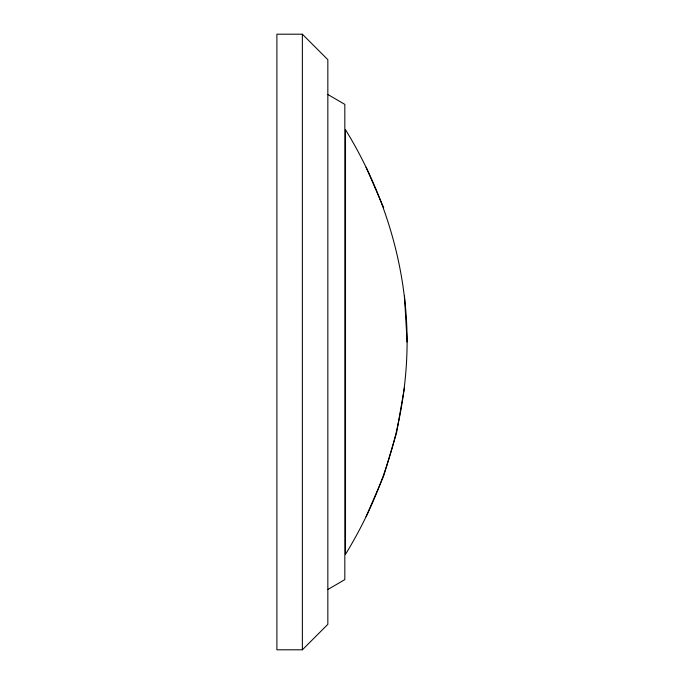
<?xml version="1.0" encoding="UTF-8"?>
<svg xmlns="http://www.w3.org/2000/svg" width="684" height="684" viewBox="0 0 684 684"><rect width="100%" height="100%" fill="white"/><g stroke="black" fill="none" stroke-linecap="round" stroke-linejoin="round"><path stroke-width="1.03" d="M407.108 341.983C406.86 416.881 384.639 490.582 345.506 554.279L345.506 129.721C384.647 193.392 407.074 267.068 407.108 341.983L404.475 296.035M404.424 387.913L396.549 432.938L383.613 476.149L366.06 516.771M302.371 649.8L327.841 624.33L327.841 59.67L302.371 34.2L276.892 34.2L276.892 649.8L302.371 649.8L302.371 34.2M327.841 589.514L344.822 579.613L344.822 104.387L327.841 94.486M366.077 167.204L383.698 207.782"/></g></svg>
